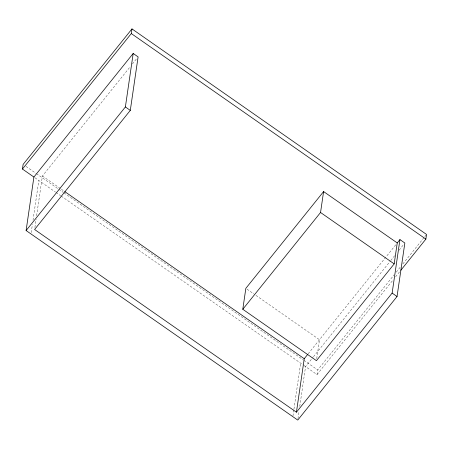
<?xml version="1.0" encoding="UTF-8"?>
<svg xmlns="http://www.w3.org/2000/svg" width="449" height="449" viewBox="0 0 449 449"><rect width="100%" height="100%" fill="white"/><g stroke="black" fill="none" stroke-linecap="round" stroke-linejoin="round"><path stroke-width="0.34" stroke-dasharray="2.25 1.68" d="M31.211 232.593L32.412 224.36M33.013 220.246L38.816 180.47M34.899 227.441L36.1 219.207M36.599 215.778L42.402 176.002L130.199 66.727M292.95 415.982L293.848 409.808M293.949 409.123L300.65 363.174M297.956 418.721L299.056 411.177M299.758 406.373L305.561 366.597L313.032 357.303M316.73 358.633L319.486 339.73L254.476 294.364M303.928 365.458L317.016 374.589L317.696 369.937L394.07 274.878M132.393 63.994L136.782 58.533M308.188 353.79L396.36 244.043M313.469 356.753L390.349 261.065M390.787 260.515L394.744 255.593M399.133 250.127L403.528 244.66M396.265 272.145L400.654 266.684M402.848 263.95L424.356 237.179M424.793 236.634L426.112 234.995M317.016 374.589L392.954 280.075M395.586 276.797L399.537 271.881M246.995 289.145L253.898 293.966M42.402 176.002L60.778 188.821M61.35 189.225L64.224 191.229M26.003 166.405L35.785 173.23M36.363 173.634L58.224 188.889M58.797 189.287L63.399 192.498M63.977 192.902L303.311 359.902M303.889 360.306L317.696 369.937M34.994 177.804L55.468 192.088M56.041 192.492L60.637 195.697M61.21 196.095L303.378 365.076"/><path stroke-width="0.67" d="M397.242 242.948L323.6 191.566L245.844 288.342L242.791 309.277L316.433 360.659L394.188 263.883L397.242 242.948L399.936 239.592L404.846 243.021L397.045 296.514L297.76 420.09L26.104 230.539L33.905 177.046L22.45 169.048L23.129 164.401L131.984 28.91L426.55 234.451L425.871 239.104L400.85 270.242M22.45 169.048L131.304 33.563L131.984 28.91M26.104 230.539L125.383 106.957L133.19 53.465L138.101 56.888L130.294 110.387L34.601 229.495L296.435 412.199L392.134 293.085L399.936 239.592M242.791 309.277L320.547 212.495L323.6 191.566M296.435 412.199L304.242 358.706L307.75 354.34M33.905 177.046L133.19 53.465M131.304 33.563L425.871 239.104M320.547 212.495L394.188 263.883M125.383 106.957L130.294 110.387M392.134 293.085L397.045 296.514M64.796 191.628L304.242 358.706"/></g></svg>
